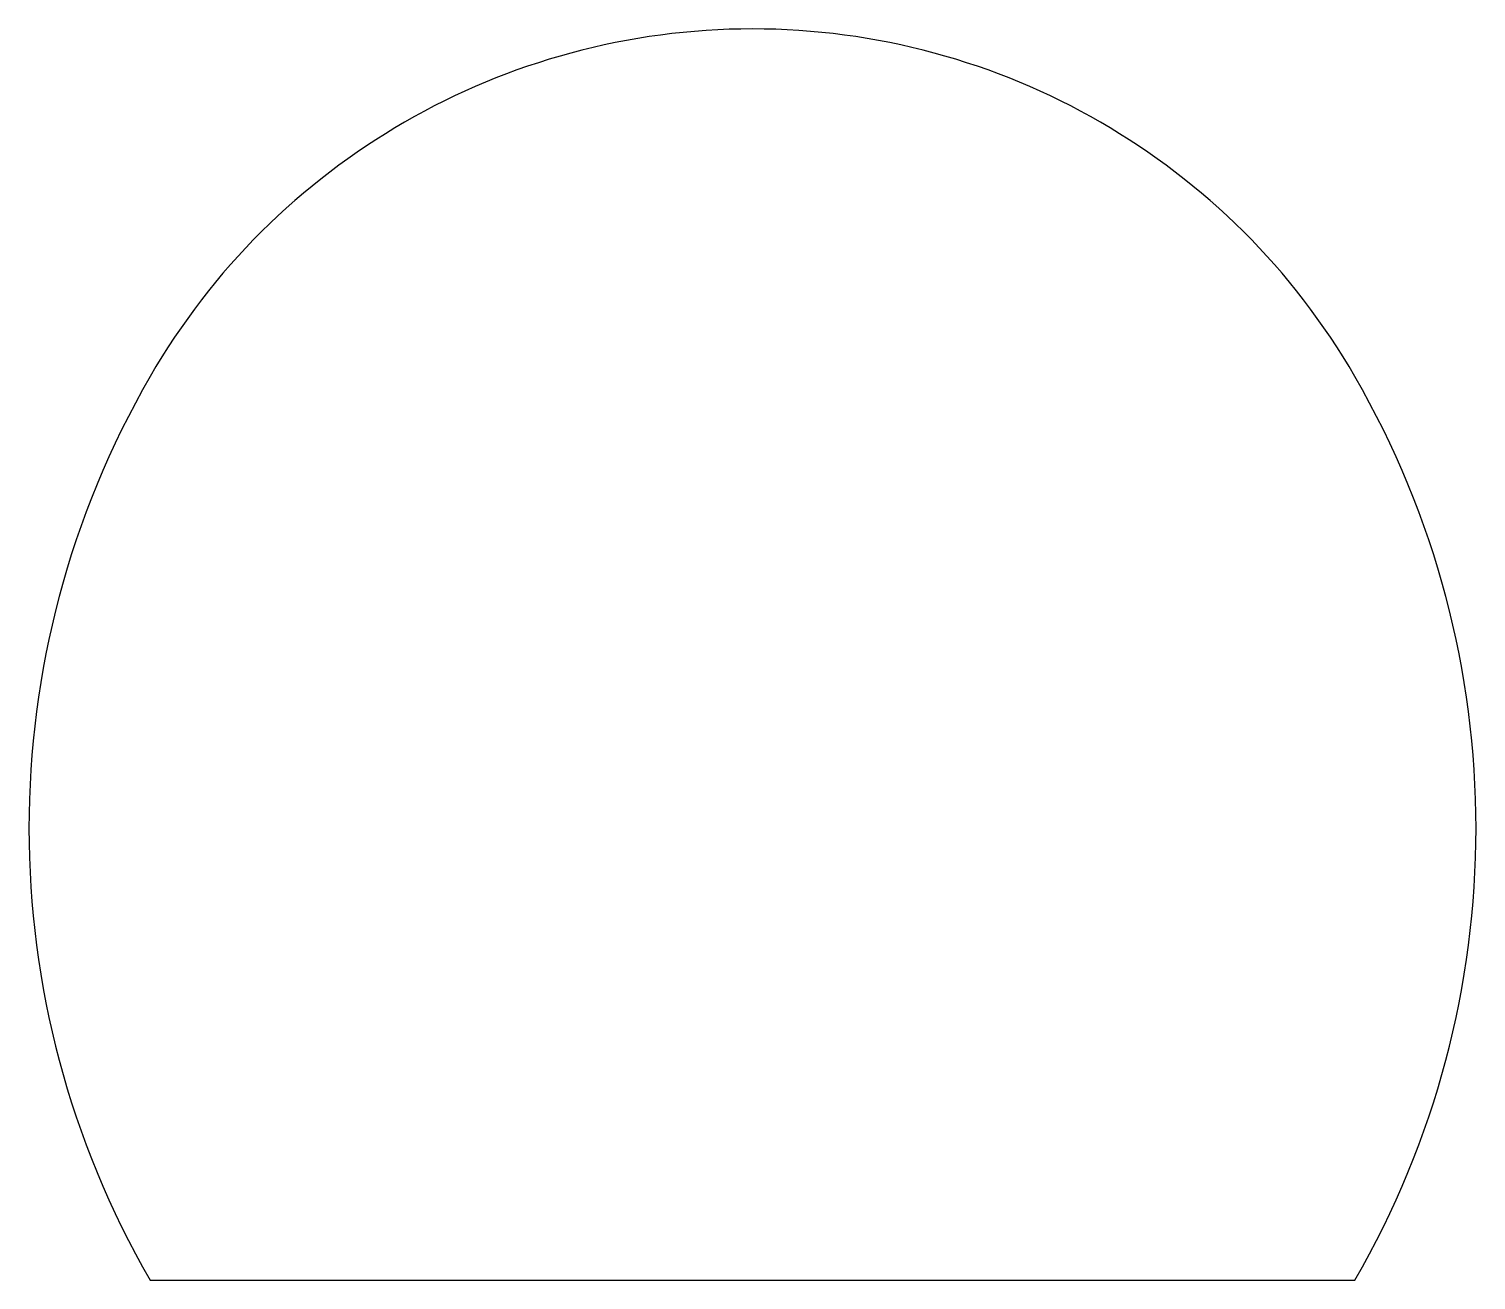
# Model space of a CAD drawing. Header units: metres. Extents: x -4 to 44, y 0 to 41.5.
import ezdxf

# ---------------------------------------------------------------- set-up
doc = ezdxf.new("R2010")
doc.units = ezdxf.units.M

msp = doc.modelspace()

# ---------------------------------------------------------------- linework, layer by layer
at = {"layer": 'PARAMETRIX'}
msp.add_line((0, 0), (40, 0), dxfattribs=at)
for centre, radius, start, end in [((20, 18.453), 23.094, 90, 150), ((20, 18.453), 23.094, 30, 90), ((25.9808, 15), 30, 150, 210), ((14.0192, 15), 30, 330, 30)]:
    msp.add_arc(centre, radius, start, end, dxfattribs=at)

doc.saveas('drawing.dxf')
